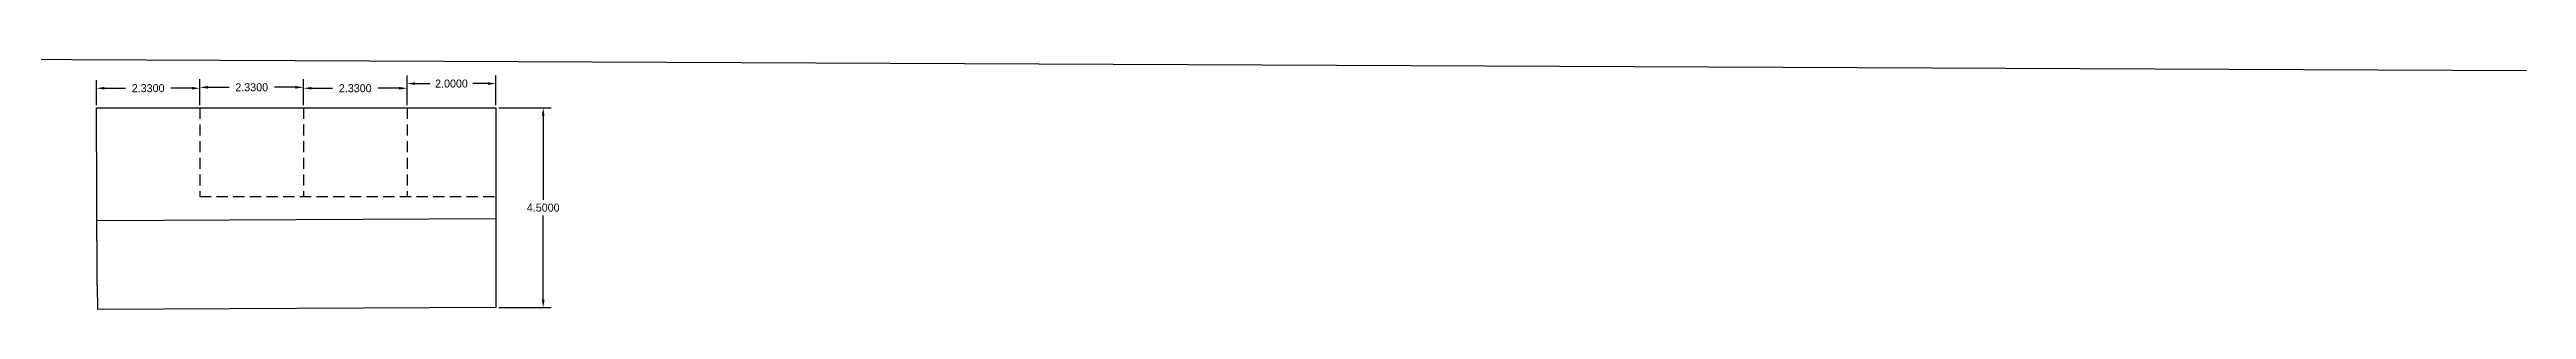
# Model space of a CAD drawing. Header units: inches. Extents: x 9 to 114, y -3 to 59.
# Drawn here: x 58.5 to 114.3, y 19.7 to 25.6 of the extents above; entities that cross this region are included whole.
import ezdxf

# ---------------------------------------------------------------- set-up
doc = ezdxf.new("R2010")
doc.units = ezdxf.units.IN
doc.header["$MEASUREMENT"] = 0
doc.linetypes.add('HIDDEN', pattern=[0.375, 0.25, -0.125])
doc.dimstyles.get("Standard").update_dxf_attribs({"dimtxt": 0.18, "dimasz": 0.18, "dimexe": 0.18, "dimexo": 0.0625, "dimgap": 0.09, "dimtad": 0, "dimtih": 1, "dimtoh": 1, "dimdec": 4, "dimzin": 0, "dimdsep": 46, "dimtxsty": 'Standard', "dimcen": 0.09, "dimadec": 0, "dimazin": 0, "dimtfac": 1, "dimtdec": 4, "dimtofl": 0, "dimtmove": 0, "dimatfit": 3, "dimfxl": 1, "dimtolj": 1, "dimtzin": 0, "dimarcsym": 0})

# ---------------------------------------------------------------- blocks, each defined once
blk = doc.blocks.new('*D51')
at = {"color": 0, "lineweight": -2}
for p, q in [((68.639, 24.241), (69.821, 24.241)), ((69.641, 24.061), (69.641, 22.171)), ((69.641, 19.921), (69.641, 21.811)), ((68.639, 19.741), (69.821, 19.741))]:
    blk.add_line(p, q, dxfattribs=at)
at = {"color": 0}
for points in [[(69.611, 24.061), (69.671, 24.061), (69.641, 24.241)], [(69.611, 19.921), (69.671, 19.921), (69.641, 19.741)]]:
    blk.add_solid(points, dxfattribs=at)
at = {"layer": 'Defpoints', "color": 0}
for p in [(68.577, 24.241), (68.577, 19.741), (69.641, 19.741)]:
    blk.add_point(p, dxfattribs=at)
at = {"color": 0, "insert": (69.641, 21.991), "char_height": 0.18, "attachment_point": 5}
blk.add_mtext('\\A1;4.5000', dxfattribs=at)
blk = doc.blocks.new('*D52')
at = {"color": 0, "lineweight": -2}
for p, q in [((59.587, 24.303), (59.587, 24.862)), ((59.767, 24.682), (60.242, 24.682)), ((61.737, 24.682), (61.262, 24.682)), ((61.917, 24.303), (61.917, 24.862))]:
    blk.add_line(p, q, dxfattribs=at)
at = {"color": 0}
for points in [[(59.767, 24.712), (59.767, 24.652), (59.587, 24.682)], [(61.737, 24.712), (61.737, 24.652), (61.917, 24.682)]]:
    blk.add_solid(points, dxfattribs=at)
at = {"layer": 'Defpoints', "color": 0}
for p in [(61.917, 24.682), (59.587, 24.241), (61.917, 24.241)]:
    blk.add_point(p, dxfattribs=at)
at = {"color": 0, "insert": (60.752, 24.682), "char_height": 0.18, "attachment_point": 5}
blk.add_mtext('\\A1;2.3300', dxfattribs=at)
blk = doc.blocks.new('*D53')
at = {"color": 0, "lineweight": -2}
for p, q in [((61.917, 24.303), (61.917, 24.883)), ((62.097, 24.703), (62.572, 24.703)), ((64.067, 24.703), (63.592, 24.703)), ((64.247, 24.303), (64.247, 24.883))]:
    blk.add_line(p, q, dxfattribs=at)
at = {"color": 0}
for points in [[(62.097, 24.733), (62.097, 24.673), (61.917, 24.703)], [(64.067, 24.733), (64.067, 24.673), (64.247, 24.703)]]:
    blk.add_solid(points, dxfattribs=at)
at = {"layer": 'Defpoints', "color": 0}
for p in [(64.247, 24.703), (61.917, 24.241), (64.247, 24.241)]:
    blk.add_point(p, dxfattribs=at)
at = {"color": 0, "insert": (63.082, 24.703), "char_height": 0.18, "attachment_point": 5}
blk.add_mtext('\\A1;2.3300', dxfattribs=at)
blk = doc.blocks.new('*D54')
at = {"color": 0, "lineweight": -2}
for p, q in [((66.577, 24.303), (66.577, 24.967)), ((66.757, 24.787), (67.097, 24.787)), ((68.397, 24.787), (68.057, 24.787)), ((68.577, 24.303), (68.577, 24.967))]:
    blk.add_line(p, q, dxfattribs=at)
at = {"color": 0}
for points in [[(66.757, 24.817), (66.757, 24.757), (66.577, 24.787)], [(68.397, 24.817), (68.397, 24.757), (68.577, 24.787)]]:
    blk.add_solid(points, dxfattribs=at)
at = {"layer": 'Defpoints', "color": 0}
for p in [(66.577, 24.787), (66.577, 24.241), (68.577, 24.241)]:
    blk.add_point(p, dxfattribs=at)
at = {"color": 0, "insert": (67.577, 24.787), "char_height": 0.18, "attachment_point": 5}
blk.add_mtext('\\A1;2.0000', dxfattribs=at)
blk = doc.blocks.new('*D55')
at = {"color": 0, "lineweight": -2}
for p, q in [((64.247, 24.303), (64.247, 24.862)), ((64.427, 24.682), (64.902, 24.682)), ((66.397, 24.682), (65.922, 24.682)), ((66.577, 24.303), (66.577, 24.862))]:
    blk.add_line(p, q, dxfattribs=at)
at = {"color": 0}
for points in [[(64.427, 24.712), (64.427, 24.652), (64.247, 24.682)], [(66.397, 24.712), (66.397, 24.652), (66.577, 24.682)]]:
    blk.add_solid(points, dxfattribs=at)
at = {"layer": 'Defpoints', "color": 0}
for p in [(64.247, 24.682), (64.247, 24.241), (66.577, 24.241)]:
    blk.add_point(p, dxfattribs=at)
at = {"color": 0, "insert": (65.412, 24.682), "char_height": 0.18, "attachment_point": 5}
blk.add_mtext('\\A1;2.3300', dxfattribs=at)

msp = doc.modelspace()

# ---------------------------------------------------------------- linework, layer by layer
for p, q in [((8.97192, 25.55594), (114.26147, 25.0818)), ((59.60663, 20.24077), (59.58663, 24.24072)), ((59.58663, 24.24072), (68.57663, 24.24072)), ((68.57663, 24.24072), (68.57663, 19.74072)), ((68.56103, 21.73919), (59.59936, 21.69439)), ((59.60663, 20.24077), (59.60935, 19.69588)), ((68.57663, 19.74072), (59.60935, 19.69588))]:
    msp.add_line(p, q)
at = {"linetype": 'HIDDEN'}
for p, q in [((61.91663, 24.24072), (61.91663, 22.24072)), ((64.24663, 24.24072), (64.24663, 22.24072)), ((66.57663, 24.24072), (66.57663, 22.24072)), ((61.91663, 22.24072), (68.57663, 22.24072))]:
    msp.add_line(p, q, dxfattribs=at)

# ---------------------------------------------------------------- dimensions: what is measured, and where the dimension line sits
for base, p1, p2, picture, middle in [((61.91663, 24.68193), (59.58663, 24.24072), (61.91663, 24.24072), '*D52', (60.75163, 24.68193)), ((64.24663, 24.70294), (61.91663, 24.24072), (64.24663, 24.24072), '*D53', (63.08163, 24.70294)), ((64.24663, 24.68193), (66.57663, 24.24072), (64.24663, 24.24072), '*D55', (65.41163, 24.68193)), ((66.57663, 24.78698), (68.57663, 24.24072), (66.57663, 24.24072), '*D54', (67.57663, 24.78698))]:
    dim = msp.add_linear_dim(base=base, p1=p1, p2=p2, dimstyle='Standard')
    dim.commit()
    dim.dimension.update_dxf_attribs({"geometry": picture, "text_midpoint": middle})
dim = msp.add_linear_dim(base=(69.64144, 19.74072), p1=(68.57663, 24.24072), p2=(68.57663, 19.74072), angle=90, dimstyle='Standard')
dim.commit()
dim.dimension.update_dxf_attribs({"geometry": '*D51', "text_midpoint": (69.64144, 21.99072)})

doc.saveas('drawing.dxf')
